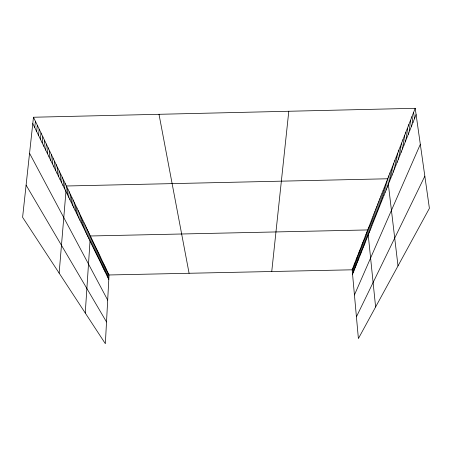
<?xml version="1.0" encoding="UTF-8"?>
<svg xmlns="http://www.w3.org/2000/svg" width="452" height="452" viewBox="0 0 452 452"><rect width="100%" height="100%" fill="white"/><g stroke="black" fill="none" stroke-linecap="round" stroke-linejoin="round"><path stroke-width="0.68" d="M107.214 276.166L107.457 271.68M108.011 277.799L108.254 273.336M33.471 117.243L109.034 274.974L105.35 343.701L22.6 217.299L33.471 117.243L415.207 108.299L429.4 208.321L358.396 338.559L352.159 269.804L415.207 108.299M104.762 271.143L105.017 266.59M105.587 272.833L105.841 268.307M106.406 274.511L106.655 270.002M102.22 265.934L102.491 261.312M103.079 267.691L103.344 263.092M103.926 269.426L104.186 264.849M99.587 260.527L99.864 255.832M100.474 262.352L100.751 257.68M101.355 264.154L101.627 259.505M97.773 256.804L98.061 252.063M98.683 258.68L98.971 253.962M94.96 251.046L95.265 246.227M95.909 252.99L96.208 248.199M96.847 254.911L97.14 250.142M93.027 247.08L93.338 242.21M93.999 249.075L94.31 244.233M85.253 313.004L90.355 235.984L367.719 229.938L375.612 306.981M91.038 243.006L91.366 238.085M92.038 245.057L92.361 240.165M87.92 236.611L88.259 231.605M88.982 238.786L89.315 233.808M85.756 232.17L86.106 227.107M86.846 234.407L87.191 229.373M83.524 227.599L83.886 222.48M84.648 229.898L85.004 224.813M81.23 222.898L81.609 217.723M82.388 225.265L82.756 220.118M78.868 218.056L79.258 212.819M80.06 220.497L80.439 215.288M76.439 213.073L76.84 207.773M77.665 215.581L78.06 210.316M73.936 207.937L74.348 202.575M75.196 210.525L75.608 205.197M71.354 202.643L71.783 197.219M72.653 205.31L73.077 199.92M68.693 197.185L69.139 191.693M70.032 199.937L70.472 194.479M67.331 194.394L67.783 188.868M64.54 188.67L65.009 183.077M59.144 273.127L66.41 185.998L387.697 178.772L398.003 265.906M61.658 182.766L62.144 177.105M63.11 185.744L63.591 180.116M60.184 179.738L60.681 174.043M57.155 173.534L57.675 167.765M58.681 176.664L59.189 170.929M55.602 170.359L56.133 164.551M54.025 167.121L54.568 161.279M50.794 160.488L51.353 154.567M52.421 163.833L52.974 157.951M49.132 157.087L49.703 151.126M47.443 153.623L48.025 147.623M43.974 146.51L44.578 140.436M45.725 150.098L46.319 144.064M42.194 142.86L42.81 136.741M40.381 139.137L41.008 132.984M38.533 135.351L39.177 129.159M36.652 131.498L37.307 125.26M271.748 271.516L288.794 111.26M34.736 127.566L35.409 121.289M352.56 274.245L416.106 114.616M354.441 294.941L420.32 144.318M356.425 316.801L424.835 176.15M109.034 274.974L352.159 269.804M26.097 185.128L106.514 321.954M29.555 153.284L107.689 300.1M32.781 123.565L108.796 279.415M159.002 114.299L189.089 273.274M413.586 112.446L414.467 118.723M411.998 116.52L412.862 122.752M410.439 120.514L411.286 126.713M408.902 124.441L409.744 130.594M407.399 128.295L408.224 134.408M405.919 132.08L406.732 138.154M404.472 135.803L405.269 141.832M403.043 139.453L403.828 145.448M401.642 143.047L402.416 149.002M400.263 146.572L401.026 152.488M398.913 150.041L399.664 155.917M397.579 153.448L398.319 159.29M396.274 156.799L397.003 162.607M394.986 160.098L395.703 165.867M393.72 163.336L394.426 169.071M392.477 166.528L393.172 172.223M391.251 169.664L391.94 175.325M390.048 172.749L390.726 178.376M388.861 175.783L389.528 181.376M386.545 181.715L387.194 187.235M385.415 184.608L386.059 190.1M384.302 187.456L384.934 192.919M383.206 190.264L383.833 195.688M382.132 193.027L382.742 198.422M381.07 195.75L381.674 201.112M380.019 198.428L380.618 203.762M378.991 201.072L379.578 206.372M377.974 203.671L378.556 208.943M376.974 206.236L377.55 211.474M375.985 208.762L376.556 213.971M375.013 211.253L375.578 216.429M374.058 213.706L374.612 218.853M373.115 216.124L373.657 221.243M372.182 218.508L372.725 223.599M371.267 220.858L371.798 225.921M370.363 223.175L370.889 228.209M369.47 225.463L369.99 230.463M368.589 227.712L369.103 232.69M366.883 232.091L367.38 237.012M366.052 234.215L366.549 239.108M365.233 236.306L365.724 241.176M364.425 238.373L364.911 243.221M363.628 240.419L364.109 245.238M362.843 242.43L363.318 247.227M362.069 244.419L362.532 249.188M361.301 246.385L361.764 251.126M360.543 248.323L361.001 253.041M359.798 250.238L360.25 254.934M359.057 252.126L359.504 256.798M358.329 253.996L358.775 258.64M357.611 255.838L358.046 260.459M356.899 257.657L357.334 262.256M356.199 259.459L356.628 264.036M355.504 261.233L355.927 265.787M354.82 262.991L355.238 267.522M354.142 264.725L354.554 269.234M353.47 266.437L353.882 270.923M352.809 268.132L353.215 272.596"/></g></svg>
